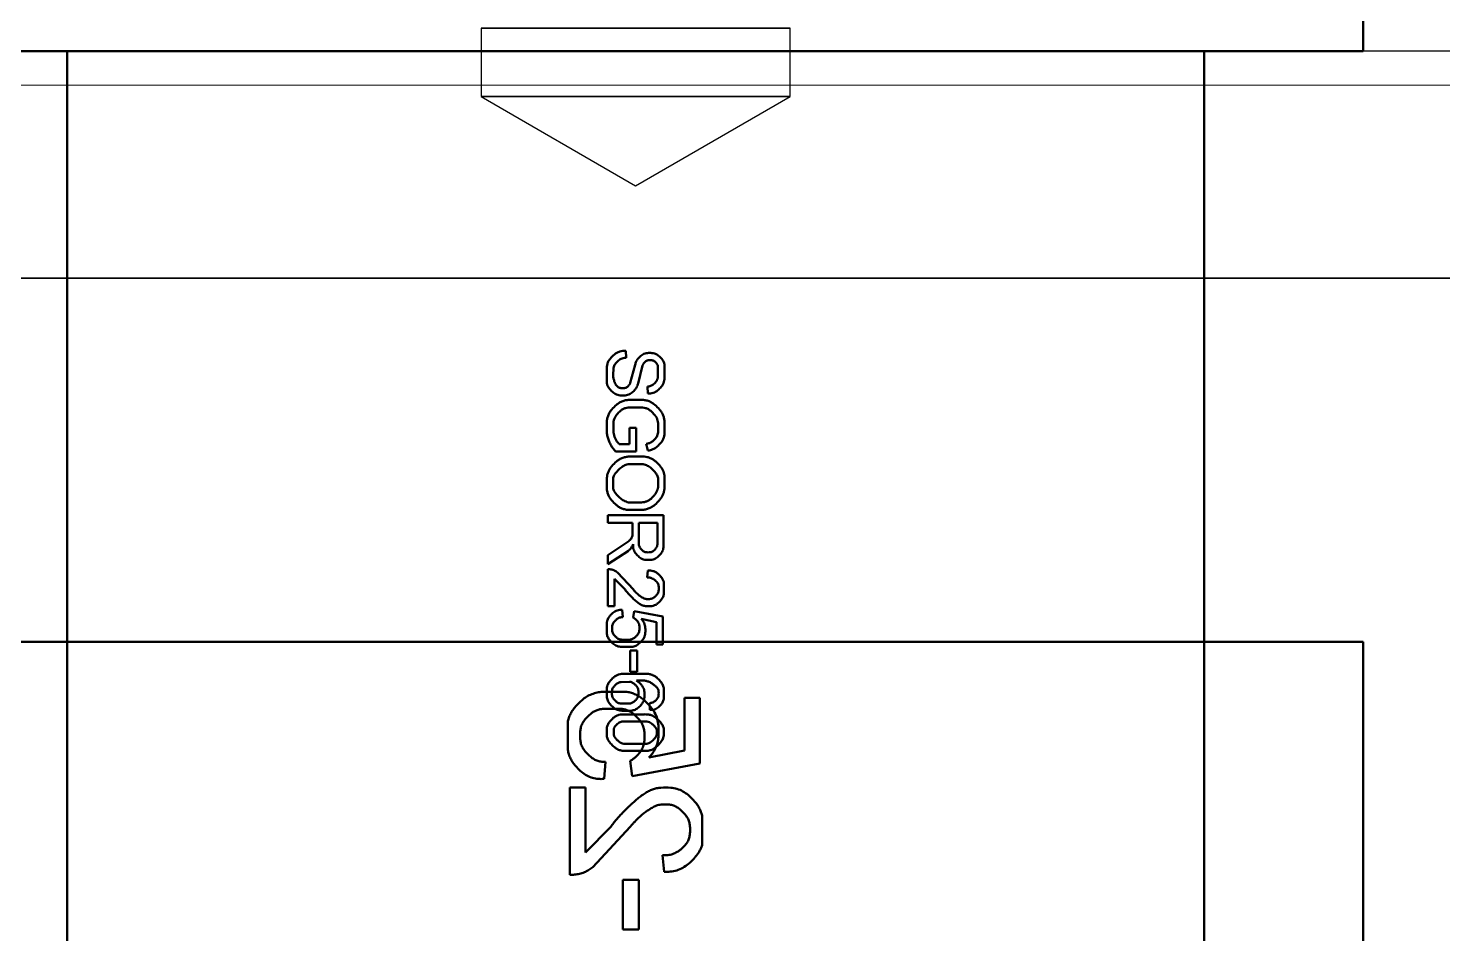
# Model space of a CAD drawing. Header units: millimetres. Extents: x 7017 to 8664, y 4331 to 5546.
# Drawn here: x 7862.77 to 7893.88, y 4569.01 to 4588.94 of the extents above; entities that cross this region are included whole.
import ezdxf

# ---------------------------------------------------------------- set-up
doc = ezdxf.new("R2010")
doc.units = ezdxf.units.MM
doc.linetypes.add('DASHED2', pattern=[0])
for name, color, linetype in [('LB', 9, 'Continuous'), ('MATER', 5, 'Continuous'), ('msm_DashLine', 8, 'DASHED2'), ('PS2', 7, 'Continuous'), ('PS2_O', 7, 'Continuous'), ('PS_P', 2, 'Continuous')]:
    doc.layers.add(name, color=color, linetype=linetype)
doc.layers.add('msm_OutLine', color=7, linetype='Continuous', lineweight=50)

# ---------------------------------------------------------------- blocks, each defined once
blk = doc.blocks.new('A$C4C4A49080')
at = {"layer": 'msm_DashLine'}
for p, q in [((4.999981972345267, 7.833336057225097), (4.999981972345267, 2.564946044e-06)), ((29.99998197234527, 2.564946044e-06), (29.99998197234527, 7.833336057225097))]:
    blk.add_line(p, q, dxfattribs=at)
at = {"layer": 'msm_OutLine', "color": 100}
for p, q in [((33.49998197234527, 22.00000256494604), (33.49998197234527, 2.564946044e-06)), ((17.21567824912199, 5.23434276054104), (17.21567824912199, 6.325933047232866)), ((17.21567824912199, 6.325933047232866), (17.57202383857293, 6.325933047232866)), ((17.57202383857293, 6.325933047232866), (17.57202383857293, 5.23434276054104)), ((16.05417205565391, 3.208134674689063), (16.05417205565391, 5.125183731871402)), ((17.57202383857293, 5.23434276054104), (17.21567824912199, 5.23434276054104)), ((18.08849940809523, 4.692156180130041), (18.12458503740709, 5.057523176912582)), ((16.55937086601625, 4.958287696304069), (17.38031893285734, 4.069679074504165)), ((16.95180208477905, 4.069679074506894), (16.3969855341129, 4.633517032500095)), ((16.3969855341129, 4.633517032500095), (16.3969855341129, 3.208134674689063)), ((18.95906521524012, 4.47551817709973), (18.95906521524012, 3.821077189041716)), ((16.3969855341129, 3.208134674689063), (16.05417205565391, 3.208134674689063)), ((16.80442647920427, 3.016429768970738), (16.83903449318314, 2.642663218018242)), ((17.37580822919335, 2.620109699699242), (17.42091526583317, 2.95390177083209)), ((17.42091526583317, 2.95390177083209), (18.90944747493631, 2.674238143667026)), ((18.5711447001413, 2.39006381283798), (17.79079296627606, 2.54793844107644)), ((18.90944747493631, 2.674238143667026), (18.90944747493631, 1.235323674865867)), ((16.00455431535011, 1.767586707210285), (16.00455431535011, 2.353978183525214)), ((18.5711447001413, 1.235323674865867), (18.5711447001413, 2.39006381283798)), ((16.78941675287933, 1.474390969055094), (17.20440148996204, 1.474390969055094)), ((17.30814767423362, 1.100002564946408), (16.77137393822341, 1.100002564946408)), ((18.90944747493631, 1.235323674865867), (18.5711447001413, 1.235323674865867)), ((33.49998197234527, 2.564946044e-06), (1.499981972345267, 2.564946044e-06))]:
    blk.add_line(p, q, dxfattribs=at)
for points in [[(16.05417205565391, 5.125183731871402), (16.15784415864982, 5.121609915492627), (16.26557066227542, 5.1036908759379), (16.37110954310265, 5.069264441311134), (16.47077364864163, 5.01938023103412), (16.55937086601625, 4.958287696304069)], [(18.12458503740709, 5.057523176912582), (18.25970164970931, 5.055360612146615), (18.40272966211705, 5.027990925071208), (18.53887350446166, 4.969737286409327), (18.65896509965751, 4.885796275309986), (18.80519223916053, 4.739464830739962), (18.85320427177794, 4.681184002903137), (18.89582409217837, 4.616560606749772), (18.93126055177345, 4.547465128789554), (18.95906521524012, 4.47551817709973)], [(18.38335514795108, 4.635453152736773), (18.33650395340737, 4.658805414581366), (18.28669693564734, 4.676771835149339), (18.23511592816794, 4.688588314966182), (18.18381466549181, 4.694050272200002), (18.12535998562817, 4.694050272200002), (18.11621789535275, 4.69386572377789), (18.10701994355259, 4.693491285800519), (18.09777677806778, 4.69292253859112), (18.08849940809523, 4.692156180130041)], [(17.88551774321968, 3.636651522764623), (17.93238572840346, 3.613290892071745), (17.98220710819078, 3.595322230403326), (18.03379423346632, 3.58351033152303), (18.08508548755708, 3.578054404114482), (18.21856869044859, 3.578054404114482), (18.30828361759995, 3.593910723491717), (18.39503831183538, 3.629867560862294), (18.46965690707657, 3.682110016666229), (18.58849311432641, 3.801015319205362), (18.64067103607158, 3.875582493147704), (18.67659602269123, 3.962297210989163), (18.69243437881232, 4.051967761717606), (18.69243437881232, 4.220136914596878), (18.67659602269123, 4.309807465324411), (18.64067103607158, 4.396522183165871), (18.58849311432641, 4.471089357108212), (18.50455370411873, 4.555077572456867), (18.47740520797015, 4.57841614699646), (18.44784172999061, 4.599912920754832), (18.4163305682996, 4.619017058459576), (18.38335514795108, 4.635453152736773)], [(17.70057889299642, 3.334434377279649), (17.60907453101026, 3.40073506689987), (17.52084834166453, 3.470246574911471), (17.43619967020641, 3.542600692590895), (17.3553914084041, 3.617341428751388), (17.20949857109008, 3.762913908894916), (17.14192903141156, 3.835103088829783), (17.07624421926812, 3.910417247524492), (17.01277576998473, 3.98867776251609), (16.95180208477905, 4.069679074506894)], [(17.38031893285734, 4.069679074503256), (17.40451294276136, 4.040154440909646), (17.42930439157135, 4.011410325317229), (17.45463511586422, 3.983482150730197), (17.48044070637843, 3.956400364911133), (17.5724563737931, 3.864384697497371), (17.64373368499582, 3.801149872871065), (17.72011329118686, 3.741571360996204), (17.80095059773885, 3.686536082817838), (17.88551774321968, 3.636651522764623)], [(18.95906521524012, 3.821077189041716), (18.93488186817194, 3.73850863842199), (18.90005338389892, 3.658324064111184), (18.85496043291641, 3.583386502004032), (18.80199834362429, 3.516623453263492), (18.65403976085145, 3.368555535986161), (18.54038808221594, 3.288970399129539), (18.40827545026696, 3.234145436005747), (18.27155628380206, 3.21000525133968), (18.05444280790471, 3.21000525133968), (17.96139869237959, 3.221628864335798), (17.86876550097077, 3.247005848133085), (17.78063450695481, 3.285580794355155), (17.70057889299642, 3.334434377279649)], [(16.00455431535011, 2.353978183525214), (16.02298753857758, 2.449466809754995), (16.05601913018108, 2.544270274741393), (16.1038893733712, 2.633042753755944), (16.1634024447194, 2.711233770371109), (16.31562175038925, 2.863575602618766), (16.42434511668034, 2.939825558656594), (16.55071530493296, 2.992414255676522), (16.68153010918832, 3.016024516069592), (16.80442647920427, 3.016429768970738)], [(16.83903449318314, 2.642663218018242), (16.75506147218039, 2.638515832576559), (16.66741034553706, 2.619119364214384), (16.58375348606205, 2.581730415803577), (16.51132358214454, 2.529903264195127), (16.39031089379569, 2.408890575847181), (16.33537079338203, 2.330413495729772), (16.29754176284769, 2.239142442152115), (16.28086280770003, 2.14475455658885), (16.28086280770003, 1.967767072300376), (16.29752859914879, 1.873414035194401), (16.33532964413826, 1.782172295585042), (16.39023117986653, 1.703712863950386), (16.50435130376354, 1.589525163228245), (16.56686462429207, 1.543049272545431), (16.6378970310252, 1.507509821698477), (16.71427694771046, 1.484538801246345), (16.78941675287933, 1.474390969055094)], [(17.20440148996204, 1.474390969055094), (17.27354233689402, 1.489618895279818), (17.3417266647848, 1.514981350188464), (17.40554354349661, 1.550459654429687), (17.46190174391813, 1.593892204059557), (17.5755910828484, 1.707574391045455), (17.63362747561405, 1.790497543841411), (17.67345165967345, 1.886954169122873), (17.69116501433018, 1.986582124166489), (17.69116501433018, 2.173469675167325), (17.67356575476515, 2.273139058903325), (17.63363209113595, 2.369547053511269), (17.57560002828541, 2.452468223498727), (17.48650409922993, 2.54156415255602), (17.46143611419757, 2.563610340528612), (17.43443868006943, 2.584278484687275), (17.40579006020562, 2.603189450477657), (17.37580822919335, 2.620109699699242)], [(17.79079296627606, 2.54793844107644), (17.86941376588948, 2.45387566053887), (17.93532173163476, 2.342354762595278), (17.979620255388, 2.218584329012629), (17.99947607855574, 2.092216707205807), (17.99947607855574, 1.837751785478758), (17.97402624003007, 1.69363441879068), (17.91628366731311, 1.554238263089246), (17.83237537771129, 1.434342410773752), (17.66972022720802, 1.271687260269573), (17.59057727985419, 1.210305963899373), (17.50129142063088, 1.159877950343798), (17.40547396441616, 1.122902121413063), (17.30814767422999, 1.100002564946408)], [(16.77137393822341, 1.100002564946408), (16.65301417183582, 1.115572774738212), (16.53327308243752, 1.150857890929728), (16.42162743428344, 1.206650744064973), (16.32200831022419, 1.280407837984967), (16.17659460120558, 1.425925594586261), (16.11759598924255, 1.50076646677735), (16.06796670776748, 1.584962629597612), (16.03004824690652, 1.675090375973923), (16.00455431535011, 1.767586707211194)]]:
    blk.add_spline(points, degree=3, dxfattribs=at)
blk = doc.blocks.new('A$C214105550')
at = {"layer": 'msm_DashLine'}
for p, q in [((19.4000075363183, 55.49999874459581), (12.60000753631903, 55.49999874459581)), ((12.60000753631903, 55.49999874459581), (12.60000753631903, 53.99999874459581)), ((12.60000753631903, 55.49999874459581), (19.4000075363183, 55.49999874459581)), ((19.4000075363183, 53.99999874459581), (19.4000075363183, 55.49999874459581)), ((12.60000746479272, 53.99999878589142), (16.00000746944352, 52.03700786796162)), ((19.4000075363183, 53.99999874459581), (12.60000753631903, 53.99999874459581)), ((12.60000753631903, 53.99999874459581), (19.4000075363183, 53.99999874459581)), ((16.00000760319381, 52.03700786796162), (19.4000076078446, 53.99999878589142))]:
    blk.add_line(p, q, dxfattribs=at)
at = {"layer": 'msm_OutLine', "color": 100}
for p, q in [((32.00000753632048, 59.99999874459581), (32.00000753632048, 54.99999874459581)), ((32.00000753632048, 54.99999874459581), (7.5363204814e-06, 54.99999874459581)), ((3.500007536320481, 32.99999874459581), (3.500007536320481, 54.99999874459581)), ((28.50000753632048, 54.99999874459581), (28.50000753632048, 32.99999874459581)), ((15.78050973070276, 48.39999874459591), (15.79444393517406, 48.24672249533933)), ((15.36462244835639, 47.79245833674531), (15.36462244835639, 47.98986105601853)), ((15.8811276215929, 47.70142310213623), (15.99036990313107, 48.09622854067038)), ((16.15327505980895, 48.07802149375266), (16.05265716891881, 47.68513258647044)), ((16.48962629506786, 47.82312283683086), (16.48962629506786, 48.01477596232871)), ((16.63528267045331, 48.00710983732006), (16.63528267045331, 47.83270549311101)), ((16.26922520074004, 47.46281496088659), (16.25772601320932, 47.61805399253581)), ((15.87250323094486, 47.32533408470954), (16.11206963782388, 47.32533408470954)), ((16.0909877940212, 47.15859586552187), (15.89358507475117, 47.15859586552187)), ((15.36462244835639, 46.61046792658408), (15.36462244835639, 46.81936983338346)), ((15.51027882374183, 46.79062186455621), (15.51027882374183, 46.63921589541133)), ((15.8667536371795, 46.34981967589329), (15.8667536371795, 46.71012755184984)), ((15.8667536371795, 46.71012755184984), (16.01241001256494, 46.71012755184984)), ((16.01241001256494, 46.71012755184984), (16.01241001256494, 46.19074758172655)), ((16.49537588883322, 46.64879855167874), (16.49537588883322, 46.78678880205143)), ((16.63528267045331, 46.83470208342624), (16.63528267045331, 46.6238836453681)), ((16.26922520074004, 46.20991289427411), (16.22897804438253, 46.35748580091467)), ((16.01241001256494, 46.19074758172655), (15.55627557386106, 46.19074758172655)), ((15.63676988657608, 46.34981967589329), (15.8667536371795, 46.34981967589329)), ((15.87441976219998, 46.07728893142848), (16.18681435677354, 46.07728893142848)), ((16.16573251296722, 45.91055071224082), (15.83225607458735, 45.91055071224082)), ((15.36462244835639, 45.38350461709615), (15.36462244835639, 45.60582224269228)), ((15.50452922997647, 45.61157183645537), (15.50452922997647, 45.36817236706565)), ((16.49537588883322, 45.40841952341862), (16.49537588883322, 45.60390571143353)), ((16.63528267045331, 45.66331818033404), (16.63528267045331, 45.37583849208704)), ((15.83992219960783, 45.06919349126747), (16.09865391904168, 45.06919349126747)), ((16.11973576284436, 44.90245527207981), (15.87250323094486, 44.90245527207981)), ((15.3857042921627, 44.62206674946174), (15.3857042921627, 44.78497190614507)), ((15.3857042921627, 44.78497190614507), (16.61420082664699, 44.78497190614507)), ((15.93191569984992, 44.62206674946174), (15.3857042921627, 44.62206674946174)), ((15.93191569984992, 44.39208299885649), (15.93191569984992, 44.62206674946174)), ((16.47812710754079, 44.62206674946174), (16.07182248147001, 44.62206674946174)), ((16.07182248147001, 44.62206674946174), (16.07182248147001, 44.20042987335864)), ((16.47812710754079, 44.14293393570415), (16.47812710754079, 44.62206674946174)), ((16.61420082664699, 44.78497190614507), (16.61420082664699, 44.13143474817844)), ((15.3857042921627, 43.90911712259458), (15.84950485588342, 44.21767865464744)), ((15.83992219960783, 44.00494368534373), (15.3857042921627, 43.70596480955828)), ((15.3857042921627, 43.70596480955828), (15.3857042921627, 43.90911712259458)), ((15.3857042921627, 42.78353831650429), (15.3857042921627, 43.5980640998996)), ((16.25005988818884, 43.4140770994145), (16.2653921382298, 43.56931613107372)), ((15.76709401191692, 43.14959578621892), (15.53136066754814, 43.38916219309885)), ((15.53136066754814, 43.38916219309885), (15.53136066754814, 42.78353831650429)), ((15.60035579272881, 43.527152443462), (15.949164481146, 43.14959578621756)), ((16.61995042041235, 43.32203081688931), (16.61995042041235, 43.04396852292393)), ((15.53136066754814, 42.78353831650429), (15.3857042921627, 42.78353831650429)), ((15.70447629739647, 42.7020857381649), (15.71918073054258, 42.54327786020212)), ((15.94724794989088, 42.53369520392698), (15.96641326244207, 42.67551851680037)), ((15.96641326244207, 42.67551851680037), (16.59886857660604, 42.55669357898751)), ((15.36462244835639, 42.17147079672304), (15.36462244835639, 42.42061985987948)), ((16.45512873247935, 42.43595210991998), (16.1235688253546, 42.50303070384643)), ((16.45512873247935, 41.94532010862849), (16.45512873247935, 42.43595210991998)), ((16.59886857660604, 42.55669357898751), (16.59886857660604, 41.94532010862849)), ((15.69809888673626, 42.04689626514573), (15.87441976219998, 42.04689626514573)), ((15.91849998106773, 41.88782417097673), (15.69043276171578, 41.88782417097673)), ((15.87921109033778, 41.34259745053077), (15.87921109033778, 41.80639801425787)), ((15.87921109033778, 41.80639801425787), (16.03061705948494, 41.80639801425787)), ((16.03061705948494, 41.80639801425787), (16.03061705948494, 41.34259745053077)), ((16.59886857660604, 41.94532010862849), (16.45512873247935, 41.94532010862849)), ((15.86292057466926, 41.12372958120341), (15.68276663669531, 41.11414692492872)), ((15.74792869936573, 41.29621739415779), (16.19831354430426, 41.29621739415779)), ((16.03061705948494, 41.34259745053077), (15.87921109033778, 41.34259745053077)), ((15.36462244835639, 40.79791926784537), (15.36462244835639, 40.99723851837007)), ((16.61995042041235, 40.98573933084026), (16.61995042041235, 40.75767211149014)), ((15.68659969920554, 40.6407637049324), (15.86100404341414, 40.6407637049324)), ((15.90125119977165, 40.48552467327318), (15.70576501175674, 40.48552467327318)), ((16.31330541960415, 40.50468998582437), (16.30180623207343, 40.65417942371687)), ((15.75942788689645, 40.40261374939155), (16.13698454414043, 40.40261374939155)), ((16.15071325555618, 40.24737471790513), (15.75942788689645, 40.24737471790513)), ((15.36462244835639, 39.91389827935473), (15.36462244835639, 40.1208836548999)), ((15.5198614798428, 40.09182809943923), (15.5198614798428, 39.94352471014963)), ((16.46471138892593, 39.96178087153294), (16.46471138892593, 40.06276987152887)), ((16.61995042041235, 40.09213568607402), (16.61995042041235, 39.9368966544157)), ((15.83523122252882, 39.75674271626895), (16.14279418661681, 39.75674271626895)), ((16.12462221557507, 39.60150368478253), (15.8475883246283, 39.60150368478253))]:
    blk.add_line(p, q, dxfattribs=at)
for points in [[(15.36462244835639, 47.98986105601853), (15.36574721543366, 48.05166845719032), (15.37837381503778, 48.1170585909872), (15.40526455005966, 48.18000684048366), (15.44346341342316, 48.23419735388961), (15.53113484778078, 48.32188404126464), (15.58660888977829, 48.36078896105028), (15.65169401307503, 48.38761360263106), (15.71781041432405, 48.39973070101541), (15.78050973070276, 48.39999874459591)], [(15.79444393517406, 48.24672249533933), (15.75161258957814, 48.24621987781984), (15.70616882831746, 48.2377100284848), (15.66237047039613, 48.21922225361277), (15.62463964147537, 48.19267296296221), (15.56385251468964, 48.13187826873536), (15.53694902689676, 48.09343557136253), (15.51864687432681, 48.04808899572117), (15.51019842890673, 48.00212187229818), (15.5102730728504, 47.9584307145883), (15.51027434901334, 47.95804737014669), (15.5102762654933, 47.9576638059134), (15.51027882374183, 47.95728002468695)], [(15.99036990313107, 48.09622854067084), (15.99825448039337, 48.13300026184652), (16.01157985127429, 48.16931257839906), (16.03035433410332, 48.20330342683292), (16.05341713843882, 48.2333007793809), (16.11350094697264, 48.2933841931108), (16.15715038508279, 48.32393049830034), (16.20789758236424, 48.34494690282099), (16.26035437595783, 48.35420654739619), (16.35872468846355, 48.35420654739619), (16.41119412160333, 48.34493759251109), (16.46193955593117, 48.32391199777567), (16.50558559122146, 48.29336083947874), (16.57512192217473, 48.22380729368433), (16.6056571437075, 48.18017363227136), (16.62667458543001, 48.12943784889012), (16.63593875191509, 48.07697977442876), (16.63593875191509, 48.02369794415063), (16.63587447101963, 48.0195782134706), (16.63574448389772, 48.0154383996537), (16.63554755440055, 48.01128130685265), (16.63528267045331, 48.00710983732006)], [(15.51027882374183, 47.95728002468695), (15.50801888055139, 47.9432897152592), (15.50634583005012, 47.92930749894731), (15.50525309449949, 47.9153958543161), (15.50472149350753, 47.90161802163129), (15.50472149350753, 47.85563993753658), (15.5077409426849, 47.82218439145208), (15.51420360362317, 47.78840102928007), (15.52407815504921, 47.75528833424733), (15.5371102613135, 47.7234632115651)], [(16.48962629506786, 48.01477596232962), (16.48973863561332, 48.01675098788564), (16.48982221243932, 48.01871951237581), (16.48987742934332, 48.02068043670397), (16.48990476577819, 48.02263269814921), (16.48990476577819, 48.05057563125229), (16.48500772522311, 48.07830746710715), (16.47389699574705, 48.1051301738421), (16.45775326254079, 48.12819892064272), (16.42098939197967, 48.16496997798413), (16.39791482415239, 48.18112056747441), (16.37148328443436, 48.19199398881983), (16.34335152842323, 48.19713293606947), (16.29134980439994, 48.19713293606947), (16.26361730874487, 48.19223703039597), (16.23678962423583, 48.18112586726511), (16.21371408203777, 48.16497666822534), (16.18434727611384, 48.13560816641348), (16.17416538999169, 48.12295547346685), (16.1653791416029, 48.10881116038945), (16.15837435600406, 48.09367559277553), (16.15327505980895, 48.07802149375266)], [(16.05265716891881, 47.68513258647044), (16.04324181025368, 47.64880568732451), (16.02884101965901, 47.61329699669614), (16.00957008177647, 47.58009250196528), (15.98649917652438, 47.55063954452271), (15.92408497155702, 47.48822677194175), (15.87729731086438, 47.45548438957303), (15.82290116057629, 47.4329565852413), (15.76667191096567, 47.42303087197206), (15.66122660147812, 47.42303087197206), (15.60498393137823, 47.43296647100169), (15.55058965269563, 47.45550403339257), (15.5038056051344, 47.48825156885687), (15.4292680852559, 47.56280614155003), (15.3965362259878, 47.60957828771643), (15.37400692287702, 47.66396324742755), (15.36407632072223, 47.72019441549992), (15.36407632072223, 47.77679128403543), (15.36412994757484, 47.78068458682674), (15.36423825053134, 47.7845949072439), (15.36440215633047, 47.78852019672058), (15.36462244835639, 47.79245833674531)], [(15.5371102613135, 47.7234632115651), (15.54131604682698, 47.70303025695284), (15.5485863940703, 47.68280895311773), (15.55894285811883, 47.66387504336944), (15.57173064293602, 47.64718258107405), (15.60481778464964, 47.61409543936088), (15.6287106836462, 47.59737454181686), (15.65648868418793, 47.58586830075728), (15.68520747463481, 47.58079683350661), (15.73905396791451, 47.58079683350661), (15.76777155285527, 47.5858665808646), (15.79555199487731, 47.59737212153686), (15.81944701640896, 47.61409423183886), (15.84947598387953, 47.64412319931216), (15.85969304302489, 47.65672941182174), (15.86858537935404, 47.67079174603896), (15.87577019875243, 47.68583082489431), (15.8811276215929, 47.70142310213623)], [(16.25772601320932, 47.61805399253581), (16.29325171996243, 47.62092252786533), (16.329874716841, 47.63005495283278), (16.36431055887078, 47.64610645336552), (16.39480606183861, 47.66820067970002), (16.43312857705314, 47.70652884562423), (16.44603162040585, 47.72202102800748), (16.4575943757518, 47.7391297115837), (16.46748978587493, 47.75756725753581), (16.47544049527278, 47.77681125054642), (16.4755109462385, 47.77698220475895), (16.47924064792096, 47.78605565540192), (16.48253865296283, 47.7953054382142), (16.48534329044924, 47.80451261220787), (16.48770564327424, 47.8138023732181), (16.48962629506786, 47.82312283683086)], [(16.63528267045331, 47.83270549311101), (16.6341289718257, 47.77694037921719), (16.62261655832117, 47.71800695352431), (16.59830522218181, 47.66131587894506), (16.56385155049793, 47.61249089520334), (16.48610153219852, 47.53472488151829), (16.43805258235807, 47.50061630884829), (16.38187532722077, 47.47647057765971), (16.32438783361067, 47.46453119127818), (16.26922520074004, 47.46281496088659)], [(15.36462244835639, 46.81936983338346), (15.37198330902902, 46.89525135581152), (15.39249595946239, 46.97299205008312), (15.42771332951452, 47.04662538073171), (15.47443563655906, 47.11056489942166), (15.57946209358488, 47.21559769987562), (15.64392265160495, 47.26263580212617), (15.71849492707042, 47.29783070459189), (15.7962339136684, 47.31822656664372), (15.87250323094486, 47.32533408470954)], [(16.11206963782388, 47.32533408470954), (16.19133924722337, 47.32018035076544), (16.27356365646847, 47.30083302049388), (16.35098728143203, 47.26557684206682), (16.41963326400219, 47.21617798271382), (16.52467146221898, 47.11113340854672), (16.56963572439417, 47.05049328285759), (16.60416544327745, 46.98077508476717), (16.6258323173206, 46.90745459789105), (16.63528267045331, 46.83470208342624)], [(15.89358507475117, 47.15859586552187), (15.83568190292135, 47.15637416108984), (15.7749523611601, 47.14354056846832), (15.7174024863416, 47.11837816396292), (15.66659255927152, 47.08220760340464), (15.58796463167164, 47.00357525520758), (15.55394708477252, 46.95666722016404), (15.52882196920109, 46.90225263059756), (15.51465464533976, 46.8457837368519), (15.51027882374183, 46.79062186455621)], [(16.49537588883322, 46.78678880205143), (16.48940236444469, 46.84215184570667), (16.47394938831349, 46.89864610331779), (16.44851470129652, 46.95132429305568), (16.4139176284516, 46.99852461595765), (16.33276255076998, 47.07968381501269), (16.27913758974319, 47.11761821853906), (16.21655736483444, 47.14437979032118), (16.15228614552689, 47.15715017293405), (16.0909877940212, 47.15859586552187)], [(15.55627557386106, 46.19074758172655), (15.49864975366654, 46.26142435696329), (15.44814962960663, 46.34139435678799), (15.40847990062684, 46.42800908475056), (15.38051659329722, 46.51933308709295), (15.36462244835639, 46.61046792658408)], [(15.51027882374183, 46.63921589541133), (15.51831216404025, 46.5766754733645), (15.5353358378452, 46.51343246963188), (15.56186138761768, 46.45292759710674), (15.59668706349112, 46.3977592895435), (15.63676988657608, 46.34981967589283)], [(16.22897804438253, 46.35748580091467), (16.2683198408813, 46.36296499216724), (16.308029756834, 46.37493021307546), (16.34500415104776, 46.39354465719953), (16.37808457330175, 46.41813613658996), (16.43595486116465, 46.47601314337453), (16.4632796862752, 46.51420327769483), (16.48303462341937, 46.55861575547806), (16.49320111746056, 46.60453573736413), (16.49537588883322, 46.64879855167919)], [(16.63528267045331, 46.6238836453681), (16.63263675185954, 46.56068182955732), (16.61844179645777, 46.49449364842667), (16.59076523309704, 46.4316156634718), (16.55143681483241, 46.37647480735723), (16.47060689511636, 46.29563213061829), (16.42650477801362, 46.26241147394558), (16.37612883606562, 46.2362751319979), (16.32272097283203, 46.21879518084597), (16.26922520074004, 46.20991289427411)], [(15.36462244835639, 45.60582224269228), (15.37629452733017, 45.67488404592041), (15.39890568886767, 45.74393883093126), (15.43252433588714, 45.80825646206085), (15.47574411372261, 45.86562394444081), (15.57664132024001, 45.96652726133107), (15.64216529560508, 46.01426533279164), (15.71794269668317, 46.04997550689859), (15.79700976284585, 46.07035452961236), (15.87441976219998, 46.07728893142848)], [(16.18681435677354, 46.07728893142848), (16.25461916803033, 46.06518380606303), (16.32222542180534, 46.04248273108169), (16.38507385429693, 46.0092006639502), (16.44133750062247, 45.96670279479531), (16.52835818417589, 45.87967587093544), (16.56552084172654, 45.83229442823949), (16.59655750595266, 45.77890222149063), (16.61993996960155, 45.72178637619754), (16.63528267045331, 45.66331818033404)], [(15.83225607458735, 45.91055071224037), (15.78340665712676, 45.89467085593196), (15.73619088902706, 45.87287181246802), (15.69261802929395, 45.84565629453527), (15.65255436405641, 45.81367199056604), (15.59060995928667, 45.75172752123763), (15.56454923162164, 45.72062510446813), (15.54105643232833, 45.68637038225279), (15.52095214042129, 45.64977697158747), (15.50452922997647, 45.61157183645491)], [(16.49537588883322, 45.60390571143353), (16.47987080691018, 45.64476825261954), (16.45994828008406, 45.6840297789613), (16.43574937423182, 45.72108906693347), (16.4086846524151, 45.7538673607628), (16.34557708472857, 45.81697577524301), (16.30612905486123, 45.84838112081025), (16.26187601300262, 45.87515712495542), (16.21452155900624, 45.89596996089858), (16.16573251296722, 45.91055071224082)], [(15.87250323094486, 44.90245527207981), (15.79567524310551, 44.9083734378205), (15.7163629028837, 44.92788831168127), (15.64190751461865, 44.96238330419101), (15.57569224280815, 45.01026340847147), (15.47343741191435, 45.11251823936527), (15.42932423692037, 45.17195613612421), (15.39538991966765, 45.24027106986841), (15.37403380839532, 45.31214513608575), (15.36462244835639, 45.38350461709615)], [(15.50452922997647, 45.36817236706565), (15.52094354507062, 45.3306448239), (15.54091099955622, 45.29471367129963), (15.56413509103004, 45.26107455476631), (15.58983030197123, 45.23049239546071), (15.65260601190676, 45.16771659231563), (15.69371104455786, 45.13488774210236), (15.73977418478535, 45.10676302324237), (15.78907175314816, 45.08479217910326), (15.83992219960783, 45.06919349126792)], [(16.09865391904168, 45.06919349126747), (16.15961485208391, 45.07177243401111), (16.22344513656935, 45.08548728216329), (16.28417582274051, 45.1122490351695), (16.3372574054556, 45.15013198483166), (16.40232319780262, 45.21519777717731), (16.42347826971309, 45.24059479045945), (16.44243480541991, 45.26864186736702), (16.4586067277487, 45.2987695804859), (16.47161004544978, 45.33021100285805), (16.47168361899094, 45.33038918771535), (16.47797699814328, 45.345655529959), (16.4835248110503, 45.36122806612775), (16.48825113701605, 45.37684922869857), (16.49220077732025, 45.39261116509988), (16.49537588883322, 45.40841952341862)], [(16.63528267045331, 45.37583849208704), (16.62276606398882, 45.30683509441951), (16.59951181290307, 45.23808931319945), (16.56550812179194, 45.17399931127466), (16.52229109662221, 45.11697285989021), (16.42079101015042, 45.01546740817548), (16.35457543275334, 44.96712088367894), (16.27806377837624, 44.93080470510995), (16.19812460669345, 44.90986303467389), (16.11973576284436, 44.90245527207981)], [(15.84950485588342, 44.21767865464744), (15.85253228330839, 44.22023456790066), (15.85548870569619, 44.22284110154988), (15.85837167604768, 44.22549378064969), (15.86117921844925, 44.22818788223549), (15.88822178712144, 44.25523114575708), (15.90962742265401, 44.28563497082496), (15.92401871337643, 44.32165327899202), (15.93145943733543, 44.35754489728743), (15.93191569984992, 44.39208299885649)], [(16.07182248147001, 44.20042987335864), (16.07119588571368, 44.1953501745752), (16.0707318440036, 44.19028487189144), (16.07042772899149, 44.18524739154782), (16.07027885092612, 44.18025093101096), (16.07027885092612, 44.1443870938042), (16.07610249056233, 44.11140611764995), (16.08931685114294, 44.07950424949149), (16.10851996858037, 44.0520657098964), (16.15224874603518, 44.00833693244113), (16.17968960906728, 43.98913329391371), (16.21159263871232, 43.97592029211319), (16.24457186491782, 43.9700982070699), (16.30641293178633, 43.9700982070699), (16.3393971031328, 43.97592375488512), (16.37129993370036, 43.98914038992689), (16.39873985459053, 44.00834628945495), (16.43796956755614, 44.0475825340568), (16.45365736349049, 44.06846953920467), (16.46588411970515, 44.09216392260714), (16.47408680287845, 44.11764375863686), (16.47812710754079, 44.14293393570415)], [(15.94533141863576, 44.15060006072554), (15.93370696411876, 44.12210527117486), (15.91919184947619, 44.09478137548604), (15.90218940448904, 44.06965681047814), (15.88276713222513, 44.04606551048846), (15.85802796158168, 44.02132600448476), (15.85366627175245, 44.01713233344981), (15.84919281058683, 44.0129996706396), (15.84461032412582, 44.00893467587002), (15.83992219960783, 44.00494368534328)], [(16.61403351507397, 44.12559557470331), (16.61222019308116, 44.07710139060782), (16.60151330529698, 44.02621919427656), (16.58013043410392, 43.97751455882235), (16.55016953342056, 43.93541796885711), (16.48064700426039, 43.86588041917094), (16.43590884028163, 43.8345652884118), (16.38389334187741, 43.81301378757826), (16.33011089282081, 43.80351310639344), (16.22927750238159, 43.80351310639344), (16.17550705165559, 43.81300494939705), (16.12348987978476, 43.83454772637697), (16.07874848585925, 43.86585824999383), (16.00744917081829, 43.9371561889966), (15.97613872891816, 43.98189422954783), (15.95459307624697, 44.03390921186747), (15.94462966695937, 44.09033451917321), (15.94512083003428, 44.14307649032435), (15.94516728369126, 44.14557751777284), (15.94523739551732, 44.14808557351034), (15.94533141863576, 44.15060006072554)], [(16.61420082664699, 44.13143474817844), (16.61417762544443, 44.13026993552967), (16.61414932102343, 44.1291035528875), (16.61411588545161, 44.1279356587761), (16.61407729197163, 44.12676631263912), (16.61403351507397, 44.12559557470331)], [(15.3857042921627, 43.5980640998996), (15.42980009004896, 43.59654401609487), (15.47559107394773, 43.58891690396695), (15.52042492785768, 43.57427839401316), (15.56274402297277, 43.55308777662594), (15.60035579272881, 43.527152443462)], [(16.2653921382298, 43.56931613107372), (16.32275724489955, 43.56839799261297), (16.38350279973747, 43.55678572376337), (16.44134607751766, 43.53205705862183), (16.4923727013047, 43.49640128650617), (16.55452894576229, 43.43423195402875), (16.57494768895049, 43.40945348050082), (16.59306919244409, 43.38198034710376), (16.60813295226762, 43.35260952936869), (16.61995042041235, 43.32203081688931)], [(16.1638159817121, 42.96560878573382), (16.18372631378224, 42.95568478510449), (16.20489237313814, 42.9480503850973), (16.22681027530416, 42.94303083953901), (16.2486050234802, 42.94071173691054), (16.30530760480542, 42.94071173691054), (16.34341575813232, 42.94744252241935), (16.3802740170795, 42.96271245332264), (16.4119759854002, 42.98490167976888), (16.46248732506865, 43.03542169384946), (16.48466845271832, 43.06711720400199), (16.49993439119135, 43.10397045068703), (16.50666292257665, 43.14207303808689), (16.50666292257665, 43.21352056993646), (16.49993439119135, 43.25162315733633), (16.48466845271832, 43.28847640402137), (16.46248732506865, 43.3201719141739), (16.42680607283546, 43.35585929401714), (16.41527719187434, 43.36576728338559), (16.40272299474964, 43.37489408629835), (16.38934203570898, 43.38300558668334), (16.37533972940219, 43.38998482220813)], [(16.37533972940219, 43.38998482220813), (16.35543150341618, 43.39990777311095), (16.33426724640231, 43.40754189154541), (16.31235011282115, 43.4125620117311), (16.29055410904402, 43.41488187111327), (16.26572122064317, 43.41488187111327), (16.26183679313181, 43.414803451833), (16.25792872224702, 43.41464435136368), (16.25400152932707, 43.41440269923896), (16.25005988818884, 43.4140770994145)], [(16.08523820025584, 42.83720119164536), (16.04615739528526, 42.86551770316601), (16.008488578791, 42.89520929630135), (15.97235855707549, 42.92611765449965), (15.93787872993562, 42.95804704621059), (15.87594620734308, 43.01993941504224), (15.84741992033014, 43.05045256871881), (15.81968079154467, 43.08228209147001), (15.79286570175464, 43.11535903831509), (15.76709401191692, 43.14959578621892)], [(15.949164481146, 43.14959578621756), (15.95945399233096, 43.13703920511671), (15.96999670812147, 43.12481626136878), (15.98076801885327, 43.11294155828637), (15.99174146068981, 43.10142673817745), (16.03083647873063, 43.06233833040142), (16.06109252122042, 43.03550056459972), (16.09353632949205, 43.01018870679536), (16.12788704104969, 42.98680258845707), (16.1638159817121, 42.96560878573382)], [(16.61995042041235, 43.04396852292393), (16.60967344802702, 43.0088801328784), (16.59487021194218, 42.97479923295577), (16.57569920383685, 42.94294297835768), (16.55317684920374, 42.9145597263805), (16.49028309889036, 42.85165225662513), (16.44199382608349, 42.81785122157316), (16.38499580049393, 42.79441774188672), (16.32779668953663, 42.78433309684942), (16.23557864316172, 42.78433309684942), (16.19604137410715, 42.78927470083363), (16.15668509589159, 42.80005921341854), (16.11924604992237, 42.81644805239966), (16.08523820025584, 42.83720119164582)], [(15.36462244835639, 42.42061985987948), (15.36722057005682, 42.43407876876427), (15.37050142377484, 42.44750646529201), (15.37446845518934, 42.46081640592774), (15.38837465589677, 42.50014478145931), (15.40806186134068, 42.53710320998971), (15.42356635946271, 42.56018494000773), (15.44101228926229, 42.58125017729299), (15.45961110578719, 42.59993069199209), (15.45974667101837, 42.60006666460413), (15.45988229700015, 42.60020251030164), (15.49685858522935, 42.63718758362802), (15.54305217992078, 42.66957033404333), (15.59674205076226, 42.69189736042608), (15.65229967580308, 42.70191368485439), (15.70447629739647, 42.7020857381649)], [(15.71918073054258, 42.54327786020212), (15.6835037992314, 42.54151579443669), (15.64625812506711, 42.53327502850379), (15.61070501989525, 42.51738500524152), (15.57992614819159, 42.49535710483588), (15.52850409108214, 42.44392605443227), (15.50516485843036, 42.41057568695214), (15.48910176245045, 42.37179820537449), (15.48202183902322, 42.33170600679068), (15.48202183902322, 42.25652745819389), (15.48910176245045, 42.21643525961008), (15.50516485843036, 42.17765777803243), (15.52850409108214, 42.1443074105523), (15.57701191598971, 42.09579110202367), (15.60356836012943, 42.07605325822396), (15.63374327804559, 42.06096081386295), (15.66618691549229, 42.05120606244054), (15.69809888673626, 42.04689626514573)], [(15.87441976219998, 42.04689626514573), (15.90380062985059, 42.05336725450843), (15.93277318710534, 42.06414501731842), (15.95988853426024, 42.07922069840606), (15.98383413919146, 42.09767562779325), (16.03213640233662, 42.14597789093614), (16.05679352345032, 42.18120992959484), (16.0745772645314, 42.22278694250645), (16.08123838248139, 42.26452055629488), (16.08123838248139, 42.3439247748961), (16.07376060077149, 42.38627334714784), (16.05679294347283, 42.4272363066143), (16.03213527825574, 42.46246859443954), (15.99427965928771, 42.50032350908759), (15.9836290711828, 42.50969012434871), (15.97215868167405, 42.51847134837453), (15.95998663845603, 42.5265061238083), (15.94724794989088, 42.53369520392698)], [(16.1235688253546, 42.50303070384643), (16.15697342645217, 42.46306507544477), (16.18497774682328, 42.41568047587498), (16.2037994199236, 42.36309093811087), (16.21223519248815, 42.30939925861549), (16.21223519248815, 42.20128333295679), (16.2014220955316, 42.14004867616995), (16.17688696902769, 42.08081837420332), (16.14123268782714, 42.02987450917908), (16.07212154857916, 41.96076648068538), (16.03849656819148, 41.93468874249265), (16.00056257792312, 41.91326398583396), (15.95985279331944, 41.89755392701136), (15.91849998106409, 41.88782417097673)], [(15.69043276171578, 41.88782417097673), (15.64017702329875, 41.89443530594463), (15.58932175551308, 41.90941359555882), (15.54189456231325, 41.9331036335434), (15.49957045570773, 41.96442659702325), (15.43775865000498, 42.02625145853517), (15.41266998382343, 42.05806874239943), (15.39157179203175, 42.09386026893844), (15.37545583229075, 42.13216543236558), (15.36462244835639, 42.17147079672304)], [(15.36462244835639, 40.99723851837007), (15.37672192218815, 41.03745196802993), (15.39393135117643, 41.07645908255017), (15.4159337869678, 41.11262621809692), (15.44194830874767, 41.14543792586164), (15.51205979325823, 41.21554941037039), (15.56421060999128, 41.25281805727218), (15.62450450183314, 41.27955753391279), (15.6875663034225, 41.29341932409397), (15.74792869936573, 41.29621739415779)], [(15.68276663669531, 41.11414692492872), (15.65286870729688, 41.10965253962877), (15.62279921220397, 41.10029939622927), (15.59453854285675, 41.08583232288174), (15.56977723736054, 41.06730643028095), (15.5237766184764, 41.02129732569028), (15.50140960027056, 40.9893360612532), (15.48601557172151, 40.95217366100769), (15.47923054434068, 40.91375128010668), (15.47923054434068, 40.84169942354492), (15.48601724019682, 40.80327262228411), (15.50141481838, 40.76610650161865), (15.52378673043859, 40.73414299653723), (15.57031849206032, 40.68761123491686), (15.5958236517472, 40.66866773858692), (15.62480559611504, 40.65419700925122), (15.6559653569384, 40.64486267654638), (15.68659969920554, 40.6407637049324)], [(15.86100404341414, 40.6407637049324), (15.88992319437602, 40.64623453734976), (15.9186739788347, 40.65615408049871), (15.94561916094972, 40.6706084225375), (15.96933165841619, 40.68864524191895), (16.01540694278447, 40.73472052628767), (16.03842283777703, 40.76760742550005), (16.05426071930924, 40.80584342131033), (16.06124057593843, 40.84537269813882), (16.06124057593843, 40.91949138563314), (16.05426058709054, 40.95902101286993), (16.03842242417522, 40.99725730367209), (16.01540614116675, 41.03014438057289), (15.96959394611986, 41.07595592442976), (15.94624624939024, 41.09377727314723), (15.91983343958418, 41.10804353872663), (15.89144542633949, 41.11809849512429), (15.86292057466926, 41.12372958120341)], [(16.01815960632666, 41.14672795626393), (16.03407519817847, 41.13733532821607), (16.04929087236815, 41.12697293521205), (16.06366122851978, 41.11575790810912), (16.07706264769149, 41.10386814896265), (16.12763591261682, 41.05329691111547), (16.16118256499976, 41.00536430009242), (16.18426727741462, 40.94963510470097), (16.1944411014083, 40.89202018067044), (16.1944411014083, 40.78398961109269), (16.18426727741462, 40.72637468706216), (16.1611778612496, 40.67064812138824), (16.12763591261682, 40.62271288064767), (16.06029580919494, 40.55537547635095), (16.02547924632381, 40.5289376348851), (15.98605605072953, 40.50795137609521), (15.94367493752725, 40.49338226871851), (15.90125119977165, 40.48552467327318)], [(16.41871463863208, 41.03940220598133), (16.36351519194795, 41.0822057998962), (16.2994318261226, 41.11747918198489), (16.23061372520169, 41.14045853135667), (16.15817228598462, 41.15166991566639), (16.07646163975005, 41.15166991566639), (16.06202929516439, 41.15119473788991), (16.04746999797135, 41.15022193950199), (16.03283092375932, 41.14873558097088), (16.01815960632666, 41.14672795626393)], [(16.19831354430426, 41.29621739415779), (16.26494662902405, 41.29599796832099), (16.33590507321424, 41.283250700184), (16.40377731507397, 41.25476188417451), (16.46344993033563, 41.21334296618033), (16.53931500040926, 41.13746587018159), (16.56599783138154, 41.10415613598479), (16.58893081435235, 41.06688281140487), (16.60699054818906, 41.02695434252064), (16.61995042041235, 40.98573933084026)], [(15.70576501175674, 40.48552467327318), (15.65386478348228, 40.4899805962441), (15.60046981033884, 40.50354051217073), (15.55038025887916, 40.52705166159785), (15.50586528272106, 40.55936578910723), (15.43867180492089, 40.62657345005073), (15.41030795396, 40.6640865240679), (15.3878375786262, 40.70688241543121), (15.37261984058932, 40.75230577708544), (15.36462244835639, 40.79791926784537)], [(16.30180623207343, 40.65417942371687), (16.33239956898251, 40.65566566145708), (16.36434942442065, 40.66271057447921), (16.39555314174504, 40.67650718040022), (16.42126017931878, 40.69521501916415), (16.46534875393991, 40.73930359378528), (16.48535088834251, 40.7678813769362), (16.49911734920897, 40.80111061882644), (16.50518505410582, 40.83546682720998), (16.50518505410582, 40.89988585872152), (16.49911884616813, 40.93423810105332), (16.48535557011928, 40.96746400484744), (16.46152191123474, 41.00152110837917), (16.43364601362191, 41.02744197799666), (16.42885907219534, 41.03158267721756), (16.42387701531334, 41.03557589627144), (16.41871463863208, 41.03940220598133)], [(16.61995042041235, 40.75767211149014), (16.61311969107919, 40.72109092180199), (16.60064176212109, 40.68470148409415), (16.58241099868974, 40.65075432954427), (16.55960360756944, 40.62059343875444), (16.50146913649223, 40.56244455227716), (16.46003508255671, 40.53344184287789), (16.41131400824816, 40.51359098713965), (16.36162140363376, 40.50460539362712), (16.314532117216, 40.50468392085668), (16.31412344963974, 40.50468526673194), (16.31371454946202, 40.50468728787928), (16.31330541960415, 40.50468998582437)], [(15.36462244835639, 40.1208836548999), (15.37714353498814, 40.15729442412248), (15.39391054096632, 40.1924026701281), (15.41457118004837, 40.22495417835216), (15.43855591938336, 40.25467487937158), (15.50869106246682, 40.32481002245504), (15.56450910778221, 40.363874771273), (15.62968604778143, 40.39081396736992), (15.6965085930533, 40.40261374939155), (15.75942788689645, 40.40261374939155)], [(15.75942788689645, 40.24737471790513), (15.71990836401528, 40.24737471790513), (15.67775812246327, 40.23993075852422), (15.63754486933976, 40.22316119554307), (15.60192477270175, 40.19850258895258), (15.56093377393336, 40.15751159018419), (15.54862535072971, 40.14290750408372), (15.53747410297365, 40.12686263284968), (15.52783552006804, 40.10972970483726), (15.5198614798428, 40.09182809943923)], [(16.13698454414043, 40.40261374939155), (16.14536543468057, 40.40335931075515), (16.15371577044789, 40.40391239339851), (16.16202401190094, 40.40427625064376), (16.17027898225206, 40.4044554011848), (16.24903654883747, 40.4044554011848), (16.32429403797505, 40.39116058637001), (16.39747394135702, 40.36051368485869), (16.45967433665646, 40.31718824397058), (16.53780812097102, 40.23904312071591), (16.56411733714049, 40.2066998997575), (16.58716488693608, 40.17068563101111), (16.60582941205212, 40.13213212985784), (16.61995042041235, 40.09213568607402)], [(16.46471138892593, 40.06276987152887), (16.45518439074294, 40.08432704387269), (16.44363875305135, 40.10496306551568), (16.43024881423844, 40.12428651028176), (16.41545180292087, 40.14186239724449), (16.36641702794805, 40.19089717221732), (16.3245748756126, 40.22018062983443), (16.27652028213561, 40.24002972498465), (16.21970916969076, 40.25028504687407), (16.16745599374917, 40.24909615918523), (16.16189172697705, 40.24885200298422), (16.15629924710447, 40.24848086498287), (16.15068631224858, 40.24798056138752)], [(15.8475883246283, 39.60150368478253), (15.8399776426013, 39.60089496947467), (15.83239480363045, 39.60044310111198), (15.82484826332075, 39.60014549707557), (15.81734619714553, 39.59999874459618), (15.73863873078881, 39.59999874459618), (15.66264458843216, 39.61342405598998), (15.5887745049331, 39.6443177019537), (15.52594037360177, 39.68812075019559), (15.44725176846623, 39.76682182597551), (15.42086570997344, 39.79921235466509), (15.39771418179589, 39.83526284957225), (15.37891114870581, 39.87384946617567), (15.36462244835639, 39.91389827935473)], [(15.5198614798428, 39.94352471014963), (15.52951374981785, 39.92186339126692), (15.54117593661067, 39.90113080184619), (15.55467184921145, 39.88171543932458), (15.56956733812694, 39.86404482612534), (15.61918719544701, 39.81441894819773), (15.66164330628089, 39.78470294064209), (15.71038644600776, 39.76456352101786), (15.76745310426122, 39.75426112808782), (15.81995402278699, 39.75533664388331), (15.82503043491306, 39.75553714504713), (15.83013128069433, 39.7558415812), (15.83525085477959, 39.75625169300065)], [(16.61995042041235, 39.9368966544157), (16.60648489884989, 39.89157419632329), (16.58721921681354, 39.84758395404697), (16.56236638662085, 39.80643425871313), (16.53322722819939, 39.7698089219316), (16.45153711275634, 39.68810770870323), (16.38863408168982, 39.64407872578568), (16.31588726156042, 39.6139009521039), (16.23987220511481, 39.60041565621532), (16.16022206889465, 39.60041565621532), (16.15140974554015, 39.60061863092824), (16.14253778926286, 39.60103126482591), (16.13361971755148, 39.60165891311954), (16.12466946504355, 39.60250530299572)], [(16.14279418661681, 39.75674271626895), (16.14826526066827, 39.75626882939741), (16.15371633262475, 39.7559172249762), (16.15914026454266, 39.75568584739176), (16.16453014600484, 39.75557187983213), (16.21707240369142, 39.75557187983213), (16.26739901044493, 39.76444146003223), (16.31635927346724, 39.78487472965116), (16.35810392950953, 39.81386850754188), (16.3916033506066, 39.84728426295169), (16.39168048264037, 39.84736126917915), (16.39175756943223, 39.84743829706713), (16.41033025302022, 39.86601289938335), (16.42758168516957, 39.88712004291574), (16.44275735004339, 39.91059331336055), (16.45518579333293, 39.93569617612411), (16.46471138892593, 39.96178087153294)]]:
    blk.add_spline(points, degree=3, dxfattribs=at)

msp = doc.modelspace()

# ---------------------------------------------------------------- linework, layer by layer
at = {"layer": 'LB'}
msp.add_lwpolyline([(7238.760156231423, 4583.436132670607), (7238.760156231423, 4550.436132670607), (8088.760156231423, 4550.436132670607), (8088.760156231423, 4583.436132670607)], close=True, dxfattribs=at)
at = {"layer": 'MATER', "color": 92, "linetype": 'Continuous', "lineweight": 13}
msp.add_line((7900.555853964746, 4587.686132670607), (7296.660156231654, 4587.686132670607), dxfattribs=at)
at = {"layer": 'PS2', "linetype": 'Continuous'}
msp.add_lwpolyline([(7308.510156231339, 4616.436132670607), (7308.510156231339, 4583.436132670607), (8019.010156231507, 4583.436132670607), (8019.010156231507, 4616.436132670607)], close=True, dxfattribs=at)
at = {"layer": 'PS_P'}
msp.add_lwpolyline([(7844.13331649869, 4583.436132670607), (7908.13331649869, 4583.436132670607), (7908.13331649869, 4588.436132670607), (7844.13331649869, 4588.436132670607)], close=True, dxfattribs=at)

# ---------------------------------------------------------------- block references
at = {"layer": 'LB'}
msp.add_blockref('A$C214105550', (7860.133308962369, 4533.436133926011), dxfattribs=at)
at = {"layer": 'PS2_O', "xscale": -1, "rotation": 180}
msp.add_blockref('A$C4C4A49080', (7858.633334526345, 4575.436135235553), dxfattribs=at)

doc.saveas('drawing.dxf')
